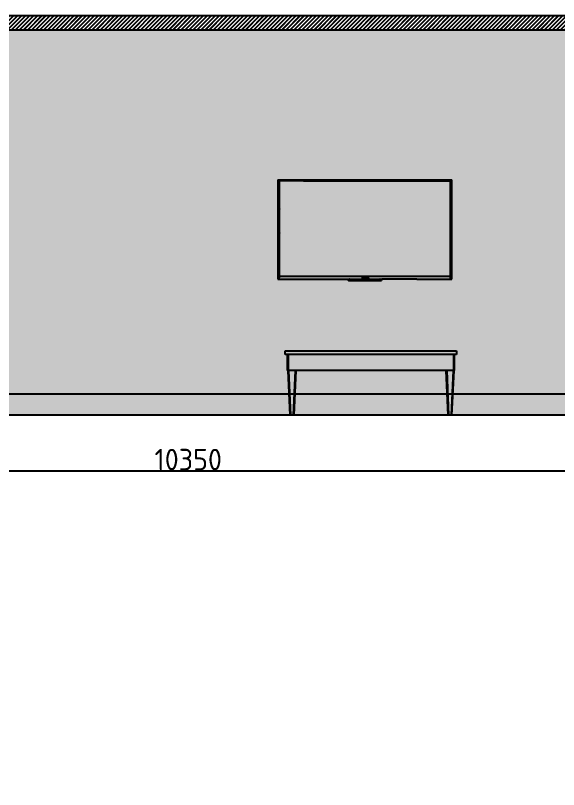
# Model space of a CAD drawing. Header units: millimetres. Extents: x -79936 to 190348, y -17907 to 78730.
# Drawn here: x 177808 to 181613, y -842 to 4581 of the extents above; entities that cross this region are included whole.
import ezdxf

# ---------------------------------------------------------------- set-up
doc = ezdxf.new("R2010")
doc.units = ezdxf.units.MM
for name, color, linetype in [('8', 8, 'Continuous'), ('CYAN', 4, 'Continuous'), ('Edges', 7, 'Continuous'), ('FUR', 42, 'Continuous')]:
    doc.layers.add(name, color=color, linetype=linetype)
doc.styles.add('gost', font='GOST Common.ttf')
doc.dimstyles.new('Copy of GOST', dxfattribs={"dimtxt": 150, "dimasz": 100, "dimexe": 0.18, "dimexo": 0.06, "dimgap": 3, "dimtad": 1, "dimdec": 0, "dimzin": 0, "dimdsep": 46, "dimtxsty": 'gost', "dimblk": 'ARCHTICK', "dimcen": 0.09, "dimclrt": 256, "dimadec": 0, "dimazin": 0, "dimtfac": 1, "dimtdec": 0, "dimtofl": 0, "dimtmove": 0, "dimatfit": 3, "dimldrblk": 'ARCHTICK', "dimfxl": 200, "dimfxlon": 1, "dimtolj": 1, "dimtzin": 0, "dimarcsym": 0})

# ---------------------------------------------------------------- blocks, each defined once
blk = doc.blocks.new('tv')
at = {"true_color": 0x000000, "transparency": 33554687}
h = blk.add_hatch(color=18, dxfattribs=at)
h.dxf.hatch_style = 1
h.paths.add_polyline_path([(584.2, -444.9), (584.1, -444.9), (584.1, -444.9), (584.1, -444.8), (-443.4, -444.8), (-613.5, -444.8), (-613.5, -444.9), (-618.6, -463.1), (-619, -463.7), (-619.6, -463.9), (-624.3, -463.9), (-624.5, -463.9), (-624.5, -464.6), (-326.7, -464.6), (-315, -464.7), (-314.7, -464.6), (-133.6, -464.6), (104, -464.6), (337.1, -464.6), (348.8, -464.7), (349, -464.6), (595.1, -464.6), (595.1, -463.9), (590, -463.9), (589.5, -463.6), (589.2, -463.1)])
h.paths.add_polyline_path([(-613.5, 23.8), (-613.5, 27.7), (-613.5, 43), (-613.5, 43.6), (-613.5, 47.5), (-613.5, 225.3), (-616.3, 227.8), (-618.9, 230.2), (-619.2, 230.3), (-619.5, 230.4), (-619.8, 230.4), (-624.5, 230.4), (-624.5, -463.8), (-619.8, -463.8), (-619.5, -463.8), (-619.2, -463.7), (-618.9, -463.5), (-618.6, -463), (-613.5, -444.9), (-613.8, -444.8), (-613.5, -444.8), (-613.5, -160.3), (-613.5, -156.5), (-613.5, -152), (-613.5, -141.2), (-613.5, -140.6), (-613.5, -136.6)])
h.paths.add_polyline_path([(-613.6, 225.4), (-613.6, 225.3), (-613.7, 225.4), (-613.6, 225.4)], flags=17)
h.paths.add_polyline_path([(589.6, 230.3), (590.3, 230.5), (594.9, 230.5), (595.1, 231.3), (-590.5, 231.3), (-590.5, 225.3), (-443.4, 225.3), (584.1, 225.3), (584.2, 225.4), (586.8, 227.7)])
h.paths.add_polyline_path([(-590.5, 231.3), (-618.6, 231.3), (-618.6, 229.9), (-616.2, 227.8), (-613.6, 225.4), (-613.5, 225.3), (-590.5, 225.3)])
h.paths.add_polyline_path([(595.1, 230.4), (590.5, 230.4), (590.2, 230.4), (589.8, 230.3), (589.5, 230.2), (589.2, 229.9), (586.8, 227.7), (584.1, 225.3), (584.1, -444.7), (584.2, -444.9), (589.2, -463), (589.5, -463.5), (589.8, -463.7), (590.2, -463.8), (590.5, -463.8), (595.1, -463.8)])
h.paths.add_polyline_path([(98.7, -466.7), (98.8, -466.1), (98.7, -465.7), (98.7, -465.6), (98.5, -465.3), (98, -465), (97.9, -465), (96.6, -464.9), (96.5, -464.9), (93.9, -464.8), (92.8, -464.9), (91.8, -464.8), (-121.4, -464.8), (-122.4, -464.9), (-123.5, -464.8), (-126.1, -464.9), (-126.3, -464.9), (-127.5, -465), (-127.6, -465), (-128.1, -465.3), (-128.3, -465.6), (-128.3, -465.7), (-128.4, -466.1), (-128.3, -466.7), (-127.4, -472), (-127.2, -472.6), (-127, -473), (-127, -473.1), (-126.6, -473.5), (-126, -473.7), (-125.9, -473.8), (-124.4, -473.9), (-123.1, -474), (-122.2, -474), (-121.9, -473.9), (-121.3, -474), (-120.4, -474), (-119.9, -473.9), (-119.3, -474), (-118.6, -473.9), (-118.1, -474), (-117.8, -473.9), (-116.8, -473.9), (-116.7, -474), (-116.4, -473.9), (-115.6, -473.9), (-115.1, -474), (-115.1, -473.9), (-114.3, -473.9), (-113.3, -474), (-113.3, -473.9), (-111.1, -474), (81.5, -474), (83.6, -473.9), (83.7, -474), (84.7, -473.9), (85.4, -473.9), (85.5, -474), (86, -473.9), (86.8, -473.9), (87, -474), (87.2, -473.9), (88.2, -473.9), (88.4, -474), (89, -473.9), (89.6, -474), (90.2, -473.9), (90.7, -474), (91.7, -474), (92.2, -473.9), (92.6, -474), (93.5, -474), (94.8, -473.9), (96.3, -473.8), (96.4, -473.7), (97, -473.5), (97.3, -473.1), (97.4, -473), (97.6, -472.6), (97.7, -472)])
h.paths.add_polyline_path([(-128.3, -466.7), (-128.4, -466.1), (-128.3, -465.7), (-128.1, -465.3), (-127.6, -465), (-127.5, -465), (-126.3, -464.9), (-126.1, -464.9), (-123.5, -464.8), (-122.4, -464.9), (-121.4, -464.8), (91.8, -464.8), (92.8, -464.9), (93.9, -464.8), (96.5, -464.9), (96.6, -464.9), (97.9, -465), (98, -465), (98.5, -465.3), (98.7, -465.7), (98.8, -466.1), (98.7, -466.7), (97.7, -472), (97.6, -472.6), (97.6, -472.6), (97.3, -473.1), (97, -473.5), (96.4, -473.7), (96.3, -473.8), (94.8, -473.9), (93.5, -474), (100.1, -474), (100.7, -473.9), (101.3, -473.8), (101.8, -473.5), (102.2, -473.1), (102.4, -472.5), (102.6, -472), (104, -464.6), (-133.6, -464.6), (-132.2, -472), (-132.1, -472.5), (-131.8, -473.1), (-131.5, -473.5), (-130.9, -473.8), (-130.3, -473.9), (-129.7, -474), (-123.1, -474), (-124.4, -473.9), (-125.9, -473.8), (-126, -473.7), (-126.6, -473.5), (-127, -473.1), (-127, -473), (-127.2, -472.6), (-127.2, -472.6), (-127.4, -472)])
at = {"transparency": 33554687}
h = blk.add_hatch(color=253, dxfattribs=at)
h.dxf.hatch_style = 1
h.set_gradient(color2=(147, 149, 152))
h.paths.add_polyline_path([(584.1, 225.3), (584.1, 225.3), (-443.4, 225.3), (-612.9, 224.7), (-612.9, 47.5), (-612.9, 43.9), (-612.9, 43.5), (-612.9, 27.8), (-612.9, 27.3), (-612.9, 23.8), (-612.9, -136.6), (-612.9, -140.2), (-612.9, -151.8), (-612.9, -156.1), (-612.9, -156.4), (-612.9, -156.8), (-612.9, -160.3), (-612.9, -444.2), (-443.4, -444.8), (584.1, -444.8), (584.1, -444.7)])
at = {"layer": 'Edges'}
for p, q in [((-624.5, 231.3), (-624.5, 230.5)), ((-624.5, 231.3), (-618.6, 231.3)), ((-624.5, 230.5), (-624.3, 230.5)), ((-624.5, 230.4), (-624.5, -463.8)), ((-624.5, 230.4), (-624.3, 230.4)), ((-624.3, 230.4), (-624.3, 230.5)), ((-619.8, 230.5), (-624.3, 230.5)), ((-619.8, 230.4), (-624.3, 230.4)), ((-619.5, 230.5), (-619.8, 230.5)), ((-619.8, 230.4), (-619.8, 230.5)), ((-619.8, 230.4), (-619.5, 230.4)), ((-619.2, 230.4), (-619.5, 230.5)), ((-619.5, 230.4), (-619.2, 230.3)), ((-618.9, 230.2), (-619.2, 230.4)), ((-619.2, 230.3), (-618.9, 230.2)), ((-618.6, 229.9), (-618.9, 230.2)), ((-618.9, 230.2), (-618.6, 229.9)), ((-618.6, 231.3), (-618.6, 229.9)), ((-618.6, 231.3), (-590.5, 231.3)), ((-616.2, 227.8), (-618.6, 229.9)), ((-618.6, 229.9), (-616.3, 227.8)), ((-616.2, 227.8), (-616.3, 227.8)), ((-616.3, 227.8), (-613.7, 225.4)), ((-616.2, 227.8), (-613.6, 225.4)), ((-613.6, 225.4), (-613.7, 225.4)), ((-613.7, 225.4), (-613.6, 225.3)), ((-613.6, 225.4), (-613.6, 225.4)), ((-613.6, 225.3), (-613.6, 225.4)), ((-613.6, 225.4), (-613.5, 225.3)), ((-613.6, 225.3), (-613.5, 225.3)), ((-590.5, 225.3), (-613.5, 225.3)), ((-613.5, 225.3), (-613.5, 225.3)), ((-613.5, 47.5), (-613.5, 225.3)), ((-443.4, 225.3), (-612.9, 224.7)), ((-612.9, 47.5), (-612.9, 224.7)), ((-590.5, 231.3), (-590.5, 225.3)), ((-590.5, 231.3), (595.1, 231.3)), ((-443.4, 225.3), (-590.5, 225.3)), ((-443.4, 225.3), (584.1, 225.3)), ((584.2, 225.4), (584.1, 225.3)), ((584.1, 225.3), (584.1, -444.7)), ((584.1, 225.3), (584.1, 225.3)), ((584.1, 225.3), (584.2, 225.3)), ((584.2, 225.4), (586.8, 227.7)), ((584.2, 225.4), (584.2, 225.3)), ((584.3, 225.4), (584.2, 225.4)), ((584.2, 225.4), (584.2, 225.4)), ((584.2, 225.3), (584.3, 225.4)), ((584.3, 225.4), (586.8, 227.7)), ((586.8, 227.7), (589.2, 229.9)), ((586.8, 227.7), (589.2, 229.9)), ((586.8, 227.7), (586.8, 227.7)), ((589.5, 230.2), (589.2, 229.9)), ((589.2, 229.9), (589.5, 230.2)), ((589.8, 230.4), (589.5, 230.2)), ((589.5, 230.2), (589.8, 230.3)), ((590.2, 230.5), (589.8, 230.4)), ((589.8, 230.3), (590.2, 230.4)), ((590.5, 230.5), (590.2, 230.5)), ((590.2, 230.4), (590.5, 230.4)), ((590.5, 230.5), (590.5, 230.4)), ((590.5, 230.5), (594.9, 230.5)), ((590.5, 230.4), (594.9, 230.4)), ((594.9, 230.5), (594.9, 230.4)), ((595.1, 230.5), (594.9, 230.5)), ((595.1, 230.4), (594.9, 230.4)), ((595.1, 230.5), (595.1, 231.3)), ((595.1, -463.8), (595.1, 230.4)), ((-613.5, 47.5), (-612.9, 47.5)), ((-613.5, 43.6), (-613.5, 47.5)), ((-613.3, 43.8), (-613.5, 43.6)), ((-613.5, 43), (-613.5, 43.6)), ((-613.1, 43.4), (-613.5, 43)), ((-613.5, 28.3), (-613.5, 43)), ((-613.5, 28.3), (-613.1, 27.8)), ((-613.5, 27.7), (-613.5, 28.3)), ((-613.5, 27.7), (-613.3, 27.4)), ((-613.5, 23.8), (-613.5, 27.7)), ((-612.9, 23.8), (-613.5, 23.8)), ((-613.5, -136.6), (-613.5, 23.8)), ((-612.9, 43.9), (-613.3, 43.8)), ((-613.3, 27.4), (-612.9, 27.3)), ((-612.9, 43.5), (-613.1, 43.4)), ((-613.1, 27.8), (-612.9, 27.8)), ((-612.9, 43.9), (-612.9, 47.5)), ((-612.9, 43.5), (-612.9, 43.9)), ((-612.9, 27.8), (-612.9, 43.5)), ((-612.9, 27.3), (-612.9, 27.8)), ((-612.9, 23.8), (-612.9, 27.3)), ((-612.9, -136.6), (-612.9, 23.8)), ((-613.5, -136.6), (-612.9, -136.6)), ((-613.5, -140.6), (-613.5, -136.6)), ((-613.3, -140.3), (-613.5, -140.6)), ((-613.5, -141.2), (-613.5, -140.6)), ((-613.1, -140.7), (-613.5, -141.2)), ((-613.5, -152), (-613.5, -141.2)), ((-612.9, -151.8), (-613.5, -152)), ((-613.5, -155.9), (-613.5, -152)), ((-613.5, -155.9), (-613.1, -156.4)), ((-613.5, -156.5), (-613.5, -155.9)), ((-613.5, -156.5), (-613.3, -156.7)), ((-613.5, -160.3), (-613.5, -156.5)), ((-612.9, -160.3), (-613.5, -160.3)), ((-613.5, -444.7), (-613.5, -160.3)), ((-612.9, -140.2), (-613.3, -140.3)), ((-613.3, -156.7), (-612.9, -156.8)), ((-612.9, -140.7), (-613.1, -140.7)), ((-612.9, -141), (-613.1, -140.7)), ((-612.9, -156.1), (-613.1, -156.4)), ((-613.1, -156.4), (-612.9, -156.4)), ((-612.9, -140.2), (-612.9, -136.6)), ((-612.9, -140.7), (-612.9, -140.2)), ((-612.9, -141), (-612.9, -140.7)), ((-612.9, -151.8), (-612.9, -141)), ((-612.9, -156.1), (-612.9, -151.8)), ((-612.9, -156.4), (-612.9, -156.1)), ((-612.9, -156.8), (-612.9, -156.4)), ((-612.9, -160.3), (-612.9, -156.8)), ((-612.9, -444.2), (-612.9, -160.3)), ((-624.5, -463.8), (-624.3, -463.8)), ((-624.5, -464.6), (-624.5, -463.9)), ((-624.5, -463.9), (-624.3, -463.9)), ((-624.5, -464.6), (-326.7, -464.6)), ((-624.3, -463.9), (-624.3, -463.8)), ((-619.8, -463.8), (-624.3, -463.8)), ((-619.8, -463.9), (-624.3, -463.9)), ((-619.8, -463.9), (-619.5, -463.8)), ((-619.5, -463.8), (-619.8, -463.8)), ((-619.8, -463.9), (-619.8, -463.8)), ((-619.2, -463.7), (-619.5, -463.8)), ((-619.5, -463.8), (-619.2, -463.8)), ((-618.9, -463.5), (-619.2, -463.7)), ((-619.2, -463.8), (-618.9, -463.6)), ((-618.6, -463), (-618.9, -463.5)), ((-618.9, -463.6), (-618.6, -463.1)), ((-618.6, -463.1), (-613.5, -444.9)), ((-613.5, -444.9), (-618.6, -463)), ((-613.5, -444.9), (-613.6, -444.9)), ((-613.5, -444.7), (-613.5, -444.8)), ((-443.4, -444.8), (-613.5, -444.8)), ((-613.5, -444.9), (-613.5, -444.8)), ((-443.4, -444.8), (-612.9, -444.2)), ((584.1, -444.8), (-443.4, -444.8)), ((-326.7, -464.6), (-326.5, -464.7)), ((-326.5, -464.7), (-315, -464.7)), ((-314.7, -464.6), (-315, -464.7)), ((-314.7, -464.6), (-133.6, -464.6)), ((-132.2, -472), (-133.6, -464.6)), ((-133.6, -464.6), (104, -464.6)), ((-132.2, -472), (-132.1, -472.5)), ((-132.1, -472.5), (-131.8, -473.1)), ((-131.8, -473.1), (-131.5, -473.5)), ((-131.5, -473.5), (-130.9, -473.8)), ((-130.9, -473.8), (-130.3, -473.9)), ((-129.7, -474), (-130.3, -473.9)), ((-129.7, -474), (-123.1, -474)), ((-128.4, -466.1), (-128.3, -465.7)), ((-128.3, -466.7), (-128.4, -466.1)), ((-128.3, -465.6), (-128.1, -465.3)), ((-128.3, -465.7), (-128.3, -465.6)), ((-127.4, -472), (-128.3, -466.7)), ((-128.1, -465.3), (-127.6, -465)), ((-127.6, -465), (-127.5, -465)), ((-127.5, -465), (-126.3, -464.9)), ((-127.2, -472.6), (-127.4, -472)), ((-127.2, -472.6), (-127.2, -472.6)), ((-127, -473), (-127.2, -472.6)), ((-127, -473), (-127, -473.1)), ((-126.6, -473.5), (-127, -473.1)), ((-126, -473.7), (-126.6, -473.5)), ((-126.3, -464.9), (-126.1, -464.9)), ((-126.1, -464.9), (-123.5, -464.8)), ((-126, -473.7), (-125.9, -473.8)), ((-124.4, -473.9), (-125.9, -473.8)), ((-123.1, -474), (-124.4, -473.9)), ((-122.4, -464.9), (-123.5, -464.8)), ((-123.1, -474), (-122.2, -474)), ((-122.4, -464.9), (-121.4, -464.8)), ((-122.2, -474), (-121.9, -473.9)), ((-121.9, -473.9), (-121.3, -474)), ((-121.4, -464.8), (91.8, -464.8)), ((-121.3, -474), (-120.4, -474)), ((-119.9, -473.9), (-120.9, -473.9)), ((-120.4, -474), (-119.9, -473.9)), ((-119.9, -473.9), (-119.3, -474)), ((-119.3, -474), (-118.7, -473.9)), ((-118.6, -473.9), (-118.7, -473.9)), ((-118.6, -473.9), (-118.1, -474)), ((-118.1, -474), (-117.8, -473.9)), ((-116.8, -473.9), (-117.8, -473.9)), ((-116.8, -473.9), (-116.7, -474)), ((-116.7, -474), (-116.4, -473.9)), ((-116.4, -473.9), (-115.6, -473.9)), ((-115.6, -473.9), (-115.1, -474)), ((-114.3, -473.9), (-115.1, -473.9)), ((-115.1, -474), (-115.1, -473.9)), ((-114.3, -473.9), (-113.3, -474)), ((-113.3, -474), (-113.3, -473.9)), ((-113.3, -473.9), (-111.1, -474)), ((-111.1, -474), (81.5, -474)), ((-39.9, -465.1), (-40.5, -465.2)), ((-30.8, -465.1), (-39.9, -465.1)), ((-32.6, -452.8), (-32.7, -453.5)), ((-32.7, -453.5), (-32.7, -454.1)), ((-32.7, -454.1), (-32.5, -454.7)), ((-32.4, -452.3), (-32.6, -452.8)), ((-32.5, -454.7), (-32, -455.1)), ((-31.9, -451.7), (-32.4, -452.3)), ((-32.3, -456.2), (-32.4, -456.3)), ((-32.4, -456.3), (-32.4, -459.4)), ((-32.4, -459.4), (-32.3, -459.5)), ((-31.3, -456.2), (-32.3, -456.2)), ((-32.3, -459.5), (-31.2, -459.5)), ((-32, -455.1), (-31.3, -455.6)), ((-31.4, -451.4), (-31.9, -451.7)), ((-30.5, -451), (-31.4, -451.4)), ((-31.3, -455.6), (-30.6, -455.9)), ((-31.1, -456.3), (-31.3, -456.2)), ((-31.2, -459.5), (-31.1, -459.4)), ((-31.1, -456.7), (-31.1, -456.3)), ((-30.7, -457.3), (-31.1, -456.7)), ((-30.9, -458.9), (-31.1, -459)), ((-31.1, -459), (-31.1, -459.2)), ((-31.1, -459.2), (-31.1, -459.4)), ((-30.8, -465.1), (-31.1, -465.2)), ((-31.1, -465.2), (-31.1, -465.2)), ((-30.9, -458.9), (-30.5, -459.1)), ((-30.8, -465.1), (-27.5, -465.1)), ((-30.1, -457.8), (-30.7, -457.3)), ((-30.6, -455.9), (-29.7, -456.1)), ((-29.6, -450.8), (-30.5, -451)), ((-30.5, -459.1), (-29.9, -459.3)), ((-30.4, -452.9), (-30.3, -452.7)), ((-30.4, -453.1), (-30.4, -452.9)), ((-30.3, -453.3), (-30.4, -453.1)), ((-30.3, -452.7), (-30, -452.4)), ((-30.2, -453.5), (-30.3, -453.3)), ((-30, -453.6), (-30.2, -453.5)), ((-29.6, -458), (-30.1, -457.8)), ((-30, -452.4), (-29.3, -452.2)), ((-29.7, -453.6), (-30, -453.6)), ((-29.9, -459.3), (-29.5, -459.5)), ((-29.3, -453.7), (-29.7, -453.6)), ((-29.7, -456.1), (-28.9, -456.3)), ((-28.8, -450.6), (-29.6, -450.8)), ((-29, -458.2), (-29.6, -458)), ((-29.5, -459.5), (-28.8, -459.6)), ((-29.3, -452.2), (-28.6, -452)), ((-28.9, -453.7), (-29.3, -453.7)), ((-28.4, -458.3), (-29, -458.2)), ((-28.4, -453.8), (-28.9, -453.7)), ((-28.9, -456.3), (-28, -456.4)), ((-27.9, -450.6), (-28.8, -450.6)), ((-28.8, -459.6), (-28.1, -459.7)), ((-28.6, -452), (-27.7, -452)), ((-27.5, -453.8), (-28.4, -453.8)), ((-27.7, -458.4), (-28.4, -458.3)), ((-28.1, -459.7), (-27.2, -459.8)), ((-28, -456.4), (-27.1, -456.4)), ((-27, -450.7), (-27.9, -450.6)), ((-27.7, -452), (-26.9, -452.1)), ((-27.1, -458.4), (-27.7, -458.4)), ((-27.1, -453.9), (-27.5, -453.8)), ((-27.5, -465.2), (-27.5, -465.1)), ((-27.2, -459.8), (-26.3, -459.8)), ((-26.5, -454), (-27.1, -453.9)), ((-27.1, -456.4), (-26.2, -456.5)), ((-26.5, -458.3), (-27.1, -458.4)), ((-26.1, -450.9), (-27, -450.7)), ((-26.9, -452.1), (-26.2, -452.3)), ((-25.9, -454), (-26.5, -454)), ((-25.9, -458.2), (-26.5, -458.3)), ((-26.3, -459.8), (-25.5, -459.6)), ((-26.2, -452.3), (-25.5, -452.5)), ((-26.2, -456.5), (-25.7, -456.6)), ((-25.2, -451.3), (-26.1, -450.9)), ((-25.3, -454.2), (-25.9, -454)), ((-25.2, -457.9), (-25.9, -458.2)), ((-25.7, -456.6), (-25.3, -456.7)), ((-25.5, -452.5), (-25, -452.8)), ((-25.5, -459.6), (-24.6, -459.3)), ((-24.7, -454.3), (-25.3, -454.2)), ((-25.3, -456.7), (-25.1, -456.8)), ((-24.6, -451.5), (-25.2, -451.3)), ((-25, -457.8), (-25.2, -457.9)), ((-25.1, -456.8), (-24.9, -456.9)), ((-25, -452.8), (-24.6, -453.3)), ((-24.9, -457.6), (-25, -457.8)), ((-24.9, -456.9), (-24.8, -457.1)), ((-24.8, -457.4), (-24.9, -457.6)), ((-24.8, -457.1), (-24.8, -457.4)), ((-23.7, -454.8), (-24.7, -454.3)), ((-24.6, -451.5), (-24.4, -451.4)), ((-24.6, -453.3), (-24.3, -453.7)), ((-24.6, -459.3), (-23.7, -458.9)), ((-24.4, -451.3), (-24.2, -451.1)), ((-24.4, -451.4), (-24.4, -451.3)), ((-24.3, -453.7), (-24.3, -453.8)), ((-24.3, -453.8), (-24.2, -454)), ((-23.3, -451.1), (-24.2, -451.1)), ((-24.2, -454), (-23.3, -454)), ((-23, -455.5), (-23.7, -454.8)), ((-23.7, -458.9), (-22.8, -457.9)), ((-23.2, -451.3), (-23.3, -451.1)), ((-23.3, -454), (-23.2, -453.8)), ((-23.2, -453.8), (-23.2, -451.3)), ((-22.6, -456.7), (-23, -455.5)), ((-22.8, -457.9), (-22.6, -456.7)), ((-21.1, -455.2), (-20.9, -454.2)), ((-20.9, -456.3), (-21.1, -455.2)), ((-20.9, -454.2), (-20.5, -453.2)), ((-20.5, -457.3), (-20.9, -456.3)), ((-20.5, -453.2), (-19.8, -452.3)), ((-19.8, -458.1), (-20.5, -457.3)), ((-19.8, -452.3), (-18.9, -451.6)), ((-18.9, -458.8), (-19.8, -458.1)), ((-18.9, -451.6), (-17.8, -451.1)), ((-17.8, -459.4), (-18.9, -458.8)), ((-18.4, -455.3), (-18.3, -454.5)), ((-18.3, -456), (-18.4, -455.3)), ((-18.3, -454.5), (-18.1, -453.9)), ((-18.1, -456.7), (-18.3, -456)), ((-18.1, -453.9), (-17.7, -453.3)), ((-17.7, -457.2), (-18.1, -456.7)), ((-17.8, -451.1), (-16.5, -450.7)), ((-16.5, -459.7), (-17.8, -459.4)), ((-17.7, -453.3), (-17.2, -452.8)), ((-17.2, -457.7), (-17.7, -457.2)), ((-17.2, -452.8), (-16.6, -452.4)), ((-16.6, -458.1), (-17.2, -457.7)), ((-16.6, -452.4), (-15.9, -452.2)), ((-15.9, -458.3), (-16.6, -458.1)), ((-16.5, -450.7), (-15.2, -450.6)), ((-15.2, -459.9), (-16.5, -459.7)), ((-15.9, -452.2), (-15.2, -452.1)), ((-15.2, -458.4), (-15.9, -458.3)), ((-15.2, -450.6), (-13.8, -450.7)), ((-15.2, -452.1), (-14.4, -452.2)), ((-14.4, -458.3), (-15.2, -458.4)), ((-13.8, -459.7), (-15.2, -459.9)), ((-14.4, -452.2), (-13.8, -452.4)), ((-13.8, -458.1), (-14.4, -458.3)), ((-13.8, -450.7), (-12.6, -451.1)), ((-13.8, -452.4), (-13.2, -452.8)), ((-13.2, -457.7), (-13.8, -458.1)), ((-12.6, -459.4), (-13.8, -459.7)), ((-13.2, -452.8), (-12.7, -453.3)), ((-12.7, -457.2), (-13.2, -457.7)), ((-12.7, -453.3), (-12.3, -453.9)), ((-12.3, -456.7), (-12.7, -457.2)), ((-12.6, -451.1), (-11.5, -451.6)), ((-11.5, -458.8), (-12.6, -459.4)), ((-12.3, -453.9), (-12, -454.5)), ((-12, -456), (-12.3, -456.7)), ((-12, -454.5), (-12, -455.3)), ((-12, -455.3), (-12, -456)), ((-11.5, -451.6), (-10.6, -452.3)), ((-10.6, -458.1), (-11.5, -458.8)), ((-10.6, -452.3), (-9.9, -453.2)), ((-9.9, -457.3), (-10.6, -458.1)), ((-9.9, -453.2), (-9.5, -454.2)), ((-9.5, -456.3), (-9.9, -457.3)), ((-9.5, -454.2), (-9.3, -455.2)), ((-9.3, -455.2), (-9.5, -456.3)), ((-8.2, -451.2), (-8.4, -451.3)), ((-8.4, -451.3), (-8.4, -452.2)), ((-8.4, -452.2), (-8.2, -452.4)), ((-8.2, -458.2), (-8.3, -458.3)), ((-8.3, -458.3), (-8.3, -459.2)), ((-8.3, -459.2), (-8.2, -459.4)), ((-4.6, -451.2), (-8.2, -451.2)), ((-8.2, -452.4), (-8, -452.4)), ((-7.3, -458.2), (-8.2, -458.2)), ((-8.2, -459.4), (-3.9, -459.4)), ((-8, -452.4), (-7.2, -452.4)), ((-7.1, -458.2), (-7.3, -458.2)), ((-7.2, -452.4), (-7, -452.5)), ((-7, -458.1), (-7.1, -458.2)), ((-7, -452.5), (-7, -452.6)), ((-7, -452.6), (-6.9, -452.7)), ((-6.9, -457.9), (-7, -458.1)), ((-6.9, -452.7), (-6.9, -457.8)), ((-6.9, -457.8), (-6.9, -457.9)), ((-5.1, -453.9), (-5.2, -454)), ((-5.2, -454), (-5.2, -457.8)), ((-5.2, -457.8), (-5.2, -457.9)), ((-5.1, -458.1), (-5.2, -457.9)), ((-5.1, -453.9), (0.5, -459.2)), ((-5, -458.1), (-5.1, -458.1)), ((-4.8, -458.1), (-5, -458.1)), ((-3.9, -458.1), (-4.8, -458.1)), ((-4.3, -451.3), (-4.6, -451.2)), ((0.5, -455.7), (-4.3, -451.3)), ((-3.7, -458.3), (-3.9, -458.1)), ((-3.9, -459.4), (-3.7, -459.2)), ((-3.7, -459.2), (-3.7, -458.3)), ((-0.8, -451.2), (-0.9, -451.3)), ((-0.9, -451.3), (-0.9, -452.2)), ((-0.9, -452.2), (-0.8, -452.4)), ((3.6, -451.2), (-0.8, -451.2)), ((-0.8, -452.4), (-0.6, -452.4)), ((-0.6, -452.4), (0.4, -452.4)), ((0.4, -452.4), (0.5, -452.5)), ((0.5, -452.5), (0.6, -452.6)), ((0.5, -455.7), (0.6, -455.7)), ((0.5, -459.2), (0.8, -459.3)), ((0.6, -452.7), (0.6, -452.6)), ((0.6, -455.7), (0.6, -452.7)), ((0.8, -459.3), (2.2, -459.3)), ((2.2, -459.3), (2.3, -459.2)), ((2.3, -452.7), (2.4, -452.5)), ((2.3, -459.2), (2.3, -452.7)), ((2.4, -452.4), (2.6, -452.3)), ((2.4, -452.5), (2.4, -452.4)), ((2.6, -452.3), (3.4, -452.3)), ((3.4, -452.3), (3.6, -452.3)), ((3.8, -451.3), (3.6, -451.2)), ((3.6, -452.3), (3.8, -452.2)), ((3.8, -452.2), (3.8, -451.3)), ((4.7, -451.1), (4.5, -451.3)), ((4.5, -451.3), (4.5, -452.2)), ((4.5, -452.2), (4.7, -452.4)), ((9.8, -451.1), (4.7, -451.1)), ((4.7, -452.4), (4.9, -452.4)), ((4.9, -452.4), (5.6, -452.4)), ((5.6, -452.4), (5.9, -452.4)), ((5.9, -452.4), (6.1, -452.5)), ((6.1, -452.5), (6.2, -452.7)), ((6.2, -452.7), (9.1, -456.1)), ((7.9, -458.2), (7.7, -458.4)), ((7.7, -458.4), (7.7, -459.2)), ((7.7, -459.2), (7.9, -459.4)), ((8.1, -458.2), (7.9, -458.2)), ((7.9, -459.4), (13, -459.4)), ((9, -458.2), (8.1, -458.2)), ((9.1, -458.2), (9, -458.2)), ((9.1, -456.1), (9.2, -456.4)), ((9.2, -458.1), (9.1, -458.2)), ((9.3, -452.4), (9.2, -452.5)), ((9.2, -452.5), (10.9, -454.5)), ((9.2, -456.4), (9.2, -458)), ((9.2, -458), (9.2, -458.1)), ((9.3, -452.4), (9.8, -452.4)), ((9.9, -451.3), (9.8, -451.1)), ((9.9, -452.2), (9.8, -452.4)), ((9.9, -451.3), (9.9, -452.2)), ((10.9, -454.5), (11.1, -454.5)), ((11.1, -454.5), (12.7, -452.4)), ((11.8, -456.4), (11.9, -456.1)), ((11.8, -458), (11.8, -456.4)), ((11.8, -458.1), (11.8, -458)), ((11.8, -458.1), (11.8, -458.1)), ((11.9, -458.2), (11.8, -458.1)), ((11.9, -451.3), (12, -451.2)), ((11.9, -452.2), (11.9, -451.3)), ((11.9, -452.2), (12, -452.4)), ((11.9, -456.1), (14.8, -452.6)), ((12.9, -458.2), (11.9, -458.2)), ((16.2, -451.2), (12, -451.2)), ((12.7, -452.4), (12, -452.4)), ((13, -458.2), (12.9, -458.2)), ((13.2, -458.3), (13, -458.2)), ((13, -459.4), (13.2, -459.2)), ((13.2, -459.2), (13.2, -458.3)), ((14.8, -452.6), (14.9, -452.4)), ((14.9, -452.4), (15.1, -452.3)), ((15.1, -452.3), (15.3, -452.3)), ((15.3, -452.3), (16, -452.3)), ((16, -452.3), (16.2, -452.3)), ((16.4, -451.3), (16.2, -451.2)), ((16.2, -452.3), (16.4, -452.1)), ((16.4, -452.1), (16.4, -451.3)), ((81.5, -474), (83.6, -473.9)), ((83.6, -473.9), (83.7, -474)), ((83.7, -474), (84.7, -473.9)), ((84.7, -473.9), (85.4, -473.9)), ((85.4, -473.9), (85.5, -474)), ((85.5, -474), (86, -473.9)), ((86, -473.9), (86.8, -473.9)), ((86.8, -473.9), (87, -474)), ((87, -474), (87.2, -473.9)), ((88.2, -473.9), (87.2, -473.9)), ((88.2, -473.9), (88.4, -474)), ((88.4, -474), (89, -473.9)), ((89, -473.9), (89, -473.9)), ((89, -473.9), (89.6, -474)), ((89.6, -474), (90.2, -473.9)), ((90.2, -473.9), (90.7, -474)), ((90.2, -473.9), (91.2, -473.9)), ((90.7, -474), (91.7, -474)), ((91.7, -474), (92.2, -473.9)), ((92.8, -464.9), (91.8, -464.8)), ((92.2, -473.9), (92.6, -474)), ((92.6, -474), (93.5, -474)), ((92.8, -464.9), (93.9, -464.8)), ((93.5, -474), (94.8, -473.9)), ((100.1, -474), (93.5, -474)), ((93.9, -464.8), (96.5, -464.9)), ((94.8, -473.9), (96.3, -473.8)), ((96.3, -473.8), (96.4, -473.7)), ((96.4, -473.7), (97, -473.5)), ((96.5, -464.9), (96.6, -464.9)), ((96.6, -464.9), (97.9, -465)), ((97, -473.5), (97.3, -473.1)), ((97.3, -473.1), (97.4, -473)), ((97.4, -473), (97.6, -472.6)), ((97.6, -472.6), (97.7, -472)), ((97.6, -472.6), (97.6, -472.6)), ((97.7, -472), (98.7, -466.7)), ((97.9, -465), (98, -465)), ((98.5, -465.3), (98, -465)), ((98.7, -465.6), (98.5, -465.3)), ((98.7, -465.6), (98.7, -465.7)), ((98.8, -466.1), (98.7, -465.7)), ((98.7, -466.7), (98.8, -466.1)), ((100.1, -474), (100.7, -473.9)), ((100.7, -473.9), (101.3, -473.8)), ((101.3, -473.8), (101.8, -473.5)), ((101.8, -473.5), (102.2, -473.1)), ((102.2, -473.1), (102.4, -472.5)), ((102.6, -472), (102.4, -472.5)), ((102.6, -472), (104, -464.6)), ((337.1, -464.6), (104, -464.6)), ((337.3, -464.7), (337.1, -464.6)), ((348.8, -464.7), (337.3, -464.7)), ((348.8, -464.7), (349, -464.6)), ((349, -464.6), (595.1, -464.6)), ((584.1, -444.8), (584.1, -444.7)), ((584.1, -444.8), (584.1, -444.9)), ((584.1, -444.8), (584.1, -444.8)), ((584.1, -444.8), (584.2, -444.9)), ((584.2, -444.9), (584.1, -444.9)), ((584.2, -444.9), (589.2, -463.1)), ((589.2, -463), (584.2, -444.9)), ((589.5, -463.5), (589.2, -463)), ((589.2, -463.1), (589.5, -463.6)), ((589.8, -463.7), (589.5, -463.5)), ((589.5, -463.6), (589.8, -463.8)), ((590.2, -463.8), (589.8, -463.7)), ((589.8, -463.8), (590.2, -463.8)), ((590.2, -463.8), (590.5, -463.9)), ((590.5, -463.8), (590.2, -463.8)), ((590.5, -463.8), (590.5, -463.9)), ((590.5, -463.8), (594.9, -463.8)), ((590.5, -463.9), (594.9, -463.9)), ((594.9, -463.8), (594.9, -463.9)), ((595.1, -463.8), (594.9, -463.8)), ((595.1, -463.9), (594.9, -463.9)), ((595.1, -464.6), (595.1, -463.9))]:
    blk.add_line(p, q, dxfattribs=at)
blk = doc.blocks.new('jurn stol')
at = {"true_color": 0xc7c8ca, "transparency": 33554687}
h = blk.add_hatch(color=9, dxfattribs=at)
h.dxf.hatch_style = 1
h.paths.add_polyline_path([(546.3, 24.4), (-653.7, 24.4), (-653.7, 0), (546.3, 0)])
at = {"transparency": 33554687}
h = blk.add_hatch(color=33, dxfattribs=at)
h.dxf.hatch_style = 1
h.paths.add_polyline_path([(526.2, 0), (-633.7, 0), (-633.7, -113.3), (526.2, -113.3)])
h.paths.add_polyline_path([(-584.9, -113.3), (-629.4, -113.3), (-616.5, -425.8), (-597.8, -425.8)])
h.paths.add_polyline_path([(521.9, -113.3), (477.4, -113.3), (490.3, -425.8), (509, -425.8)])
h.paths.add_polyline_path([(477.4, -113.3), (476, -113.3), (488.9, -425.8), (490.3, -425.8)])
h.paths.add_polyline_path([(476, -113.3), (474.6, -113.3), (487.5, -425.8), (488.9, -425.8)])
h.paths.add_polyline_path([(474.6, -113.3), (473.1, -113.3), (487.5, -425.8)])
h.paths.add_polyline_path([(526.2, -113.3), (524.8, -113.3), (511.8, -425.8)])
h.paths.add_polyline_path([(524.8, -113.3), (523.3, -113.3), (510.4, -425.8), (511.8, -425.8), (511.8, -425.8)])
h.paths.add_polyline_path([(523.3, -113.3), (521.9, -113.3), (509, -425.8), (510.4, -425.8)])
h.paths.add_polyline_path([(-632.2, -113.3), (-633.7, -113.3), (-619.3, -425.8)])
h.paths.add_polyline_path([(-630.8, -113.3), (-632.2, -113.3), (-619.3, -425.8), (-617.9, -425.8)])
h.paths.add_polyline_path([(-629.4, -113.3), (-630.8, -113.3), (-617.9, -425.8), (-616.5, -425.8)])
h.paths.add_polyline_path([(-582.1, -113.3), (-584.9, -113.3), (-597.8, -425.8), (-596.4, -425.8)])
h.paths.add_polyline_path([(-580.6, -113.3), (-582.1, -113.3), (-596.4, -425.8), (-595, -425.8)])
h.paths.add_polyline_path([(529.1, 0), (526.2, 0), (526.2, -113.3), (529.1, -113.3)])
h.paths.add_polyline_path([(530.5, 0), (529.1, 0), (529.1, -113.3), (530.5, -113.3)])
h.paths.add_polyline_path([(-633.7, 0), (-636.5, 0), (-636.5, -113.3), (-633.7, -113.3)])
h.paths.add_polyline_path([(-636.5, 0), (-638, 0), (-638, -113.3), (-636.5, -113.3)])
at = {"layer": '8', "color": 18, "linetype": 'Continuous', "true_color": 0x000000}
for p, q in [((-636.5, 0), (-636.5, -113.3)), ((-633.7, 0), (-633.7, -113.3)), ((526.2, -113.3), (526.2, 0)), ((529.1, 0), (529.1, -113.3)), ((-632.2, -113.3), (-619.3, -425.8)), ((-630.8, -113.3), (-617.9, -425.8)), ((-616.5, -425.8), (-629.4, -113.3)), ((-584.9, -113.3), (-597.8, -425.8)), ((-582.1, -113.3), (-596.4, -425.8)), ((-580.6, -113.3), (-595, -425.8)), ((487.5, -425.8), (474.6, -113.3)), ((476, -113.3), (488.9, -425.8)), ((477.4, -113.3), (490.3, -425.8)), ((521.9, -113.3), (509, -425.8)), ((523.3, -113.3), (510.4, -425.8)), ((524.8, -113.3), (511.8, -425.8))]:
    blk.add_line(p, q, dxfattribs=at)
at = {"layer": 'CYAN', "color": 18, "linetype": 'Continuous', "true_color": 0x000000}
for p, q in [((-653.7, 24.4), (123.3, 24.4)), ((-653.7, 24.4), (546.3, 24.4)), ((-653.7, 0), (-653.7, 24.4)), ((-653.7, 0), (-653.7, 24.4)), ((123.3, 0), (-653.7, 0)), ((546.3, 0), (-653.7, 0)), ((-638, -113.3), (-638, 0)), ((-638, -113.3), (-638, 0)), ((-638, -113.3), (-638, 0)), ((530.5, 0), (530.5, -113.3)), ((530.5, 0), (530.5, -113.3)), ((530.5, -113.3), (530.5, 0)), ((546.3, 24.4), (546.3, 0)), ((546.3, 24.4), (546.3, 0)), ((-636.5, -113.3), (-638, -113.3)), ((-636.5, -113.3), (-638, -113.3)), ((-638, -113.3), (-638, -113.3)), ((-638, -113.3), (-638, -113.3)), ((-633.7, -113.3), (-636.5, -113.3)), ((-633.7, -113.3), (-636.5, -113.3)), ((526.2, -113.3), (-633.7, -113.3)), ((526.2, -113.3), (-633.7, -113.3)), ((-619.3, -425.8), (-633.7, -113.3)), ((-619.3, -425.8), (-633.7, -113.3)), ((-580.6, -113.3), (-593.5, -425.8)), ((-580.6, -113.3), (-593.5, -425.8)), ((487.5, -425.8), (473.1, -113.3)), ((487.5, -425.8), (473.1, -113.3)), ((526.2, -113.3), (511.8, -425.8)), ((526.2, -113.3), (511.8, -425.8)), ((529.1, -113.3), (526.2, -113.3)), ((529.1, -113.3), (526.2, -113.3)), ((530.5, -113.3), (529.1, -113.3)), ((530.5, -113.3), (529.1, -113.3)), ((530.5, -113.3), (530.5, -113.3)), ((530.5, -113.3), (530.5, -113.3)), ((-619.3, -425.8), (-619.3, -425.8)), ((-617.9, -425.8), (-619.3, -425.8)), ((-619.3, -425.8), (-619.3, -425.8)), ((-617.9, -425.8), (-619.3, -425.8)), ((-616.5, -425.8), (-617.9, -425.8)), ((-617.9, -425.8), (-616.5, -425.8)), ((-597.8, -425.8), (-616.5, -425.8)), ((-597.8, -425.8), (-616.5, -425.8)), ((-596.4, -425.8), (-597.8, -425.8)), ((-596.4, -425.8), (-597.8, -425.8)), ((-595, -425.8), (-596.4, -425.8)), ((-595, -425.8), (-596.4, -425.8)), ((-593.5, -425.8), (-595, -425.8)), ((-593.5, -425.8), (-595, -425.8)), ((487.5, -425.8), (487.5, -425.8)), ((488.9, -425.8), (487.5, -425.8)), ((488.9, -425.8), (487.5, -425.8)), ((487.5, -425.8), (487.5, -425.8)), ((490.3, -425.8), (488.9, -425.8)), ((490.3, -425.8), (488.9, -425.8)), ((509, -425.8), (490.3, -425.8)), ((509, -425.8), (490.3, -425.8)), ((510.4, -425.8), (509, -425.8)), ((510.4, -425.8), (509, -425.8)), ((511.8, -425.8), (510.4, -425.8)), ((511.8, -425.8), (510.4, -425.8)), ((511.8, -425.8), (511.8, -425.8)), ((511.8, -425.8), (511.8, -425.8))]:
    blk.add_line(p, q, dxfattribs=at)
blk = doc.blocks.new('_ArchTick')
at = {"color": 0, "linetype": 'ByBlock', "const_width": 0.15}
blk.add_lwpolyline([(-0.5, -0.5), (0.5, 0.5)], dxfattribs=at)
blk = doc.blocks.new('*D184')
at = {"color": 0, "lineweight": -2, "transparency": 16777216}
for p, q in [((173843.2, 1591.9), (173843.2, 1391.7)), ((184193.2, 1591.9), (184193.2, 1391.7)), ((173843.2, 1391.9), (184193.2, 1391.9))]:
    blk.add_line(p, q, dxfattribs=at)
at = {"layer": 'Defpoints', "color": 0, "transparency": 16777216}
for p in [(173843.2, 1772.4), (184193.2, 1780.7), (184193.2, 1391.9)]:
    blk.add_point(p, dxfattribs=at)
at = {"color": 0, "lineweight": -2, "transparency": 16777216, "xscale": 100, "yscale": 100, "zscale": 100, "rotation": 180}
blk.add_blockref('_ArchTick', (173843.2, 1391.9), dxfattribs=at)
at = {"color": 0, "lineweight": -2, "transparency": 16777216, "xscale": 100, "yscale": 100, "zscale": 100}
blk.add_blockref('_ArchTick', (184193.2, 1391.9), dxfattribs=at)
at = {"transparency": 16777216, "insert": (179018.2, 1469.9), "char_height": 150, "attachment_point": 5, "style": 'gost'}
blk.add_mtext('\\A1;10350', dxfattribs=at)

msp = doc.modelspace()

# ---------------------------------------------------------------- hatches: boundary and pattern name
at = {"ltscale": 20, "transparency": 33554687}
h = msp.add_hatch(dxfattribs=at)
h.set_pattern_fill('JIS_LC_20', color=41)
h.set_pattern_definition([(45, (137123.654, 0), (-14.142136, 14.142136), []), (45, (137124.054, 0), (-14.142136, 14.142136), [])])
h.paths.add_polyline_path([(172488.998, 4572.368), (168888.998, 4572.368), (168888.998, 4472.368), (172488.998, 4472.368)])
h.paths.add_polyline_path([(184193.222, 4580.74), (173843.222, 4580.74), (173843.222, 4480.74), (184193.222, 4480.74)])
h.paths.add_polyline_path([(190048.16, 4572.368), (186198.16, 4572.368), (186198.16, 4472.368), (190048.16, 4472.368)])
h.paths.add_polyline_path([(176624.559, -1894.369), (168924.559, -1894.369), (168924.559, -1994.369), (176624.559, -1994.369)])
h.paths.add_polyline_path([(180563.924, -1894.369), (178327.924, -1894.369), (178327.924, -1994.369), (180563.924, -1994.369)])
h.paths.add_polyline_path([(184992.473, -1894.369), (181942.473, -1894.369), (181942.473, -1994.369), (184992.473, -1994.369)])
h.paths.add_polyline_path([(189089.967, -1894.369), (186603.967, -1894.369), (186603.967, -1994.369), (189089.967, -1994.369)])
at = {"true_color": 0xd2cdc3, "transparency": 33554687}
h = msp.add_hatch(color=254, dxfattribs=at)
h.dxf.hatch_style = 1
h.paths.add_polyline_path([(184193.222, 4480.74), (173843.222, 4480.74), (173843.222, 1930.74), (184193.222, 1930.74)])
at = {"true_color": 0xffffff, "transparency": 33554687}
h = msp.add_hatch(color=7, dxfattribs=at)
h.dxf.hatch_style = 1
h.paths.add_polyline_path([(184193.222, 1930.74), (173843.222, 1930.74), (173843.222, 1780.74), (184193.222, 1780.74)])

# ---------------------------------------------------------------- linework, layer by layer
at = {"color": 18, "true_color": 0x000000}
msp.add_lwpolyline([(173843.222, 4480.74), (173843.222, 4580.74), (184193.222, 4580.74), (184193.222, 4480.74)], dxfattribs=at)
at = {"color": 7}
msp.add_lwpolyline([(173843.222, 1780.74), (173843.222, 1930.74), (184193.222, 1930.74)], dxfattribs=at)
at = {"layer": 'FUR', "color": 18, "true_color": 0x000000}
msp.add_lwpolyline([(173843.222, 4480.74), (184193.222, 4480.74), (184193.222, 1780.74), (173843.222, 1780.74), (173843.222, 4480.74)], dxfattribs=at)

# ---------------------------------------------------------------- block references
for name, p in [('tv', (180269.968, 3197.419)), ('jurn stol', (180352.068, 2206.534))]:
    msp.add_blockref(name, p)

# ---------------------------------------------------------------- dimensions: what is measured, and where the dimension line sits
at = {"color": 250}
dim = msp.add_linear_dim(base=(184193.222, 1391.887), p1=(173843.222, 1772.368), p2=(184193.222, 1780.74), dimstyle='Copy of GOST', dxfattribs=at)
dim.commit()
dim.dimension.update_dxf_attribs({"geometry": '*D184', "text_midpoint": (179018.222, 1469.887)})

doc.saveas('drawing.dxf')
